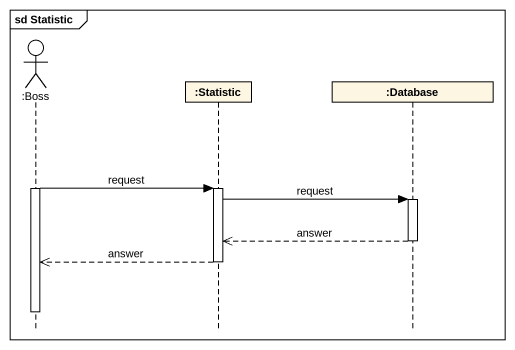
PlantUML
@startuml
mainframe sd Statistic
hide footbox
actor ":Boss" as Boss
participant ":Statistic" as Statistic
participant ":Database" as Database_

activate Boss
Boss -> Statistic : request
activate Statistic
Statistic -> Database_ : request
activate Database_
Database_ -->> Statistic : answer
deactivate Database_
Statistic -->> Boss : answer
deactivate Statistic
deactivate Boss
@enduml
